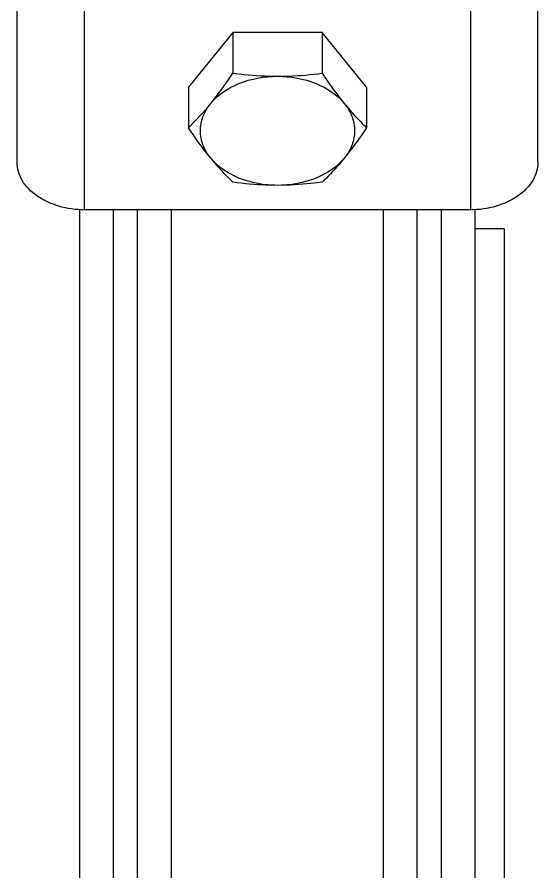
# Model space of a CAD drawing. Header units: inches. Extents: x -1293886 to -986005, y -15154 to 203628.
# Drawn here: x -1252010.8 to -1251749.4, y 86703.5 to 87132.8 of the extents above; entities that cross this region are included whole.
import ezdxf

# ---------------------------------------------------------------- set-up
doc = ezdxf.new("R2010")
doc.units = ezdxf.units.IN
doc.header["$LTSCALE"] = 100
doc.header["$MEASUREMENT"] = 0
doc.layers.add('W_DIM', color=4, linetype='Continuous')

# ---------------------------------------------------------------- blocks, each defined once
blk = doc.blocks.new('1111')
at = {"layer": 'W_DIM', "color": 7}
for p, q in [((-2291496.48, 1711560.65), (-2291496.48, 1711797.67)), ((-2291235.07, 1711560.65), (-2291235.07, 1711797.67)), ((-2291462.6, 1711536.69), (-2291462.6, 1711754.96)), ((-2291268.96, 1711742.69), (-2291268.96, 1711536.69)), ((-2291388.14, 1711625.69), (-2291410.5, 1711598.3)), ((-2291388.14, 1711625.69), (-2291388.14, 1711605.32)), ((-2291343.42, 1711625.69), (-2291388.14, 1711625.69)), ((-2291343.42, 1711625.69), (-2291343.42, 1711605.32)), ((-2291321.06, 1711598.3), (-2291343.42, 1711625.69)), ((-2291410.5, 1711598.3), (-2291410.5, 1711577.94)), ((-2291321.06, 1711598.3), (-2291321.06, 1711577.94)), ((-2291465.02, 1710432.21), (-2291465.02, 1711536.69)), ((-2291268.96, 1711536.69), (-2291462.6, 1711536.69)), ((-2291448.07, 1710431.71), (-2291448.07, 1711536.69)), ((-2291435.97, 1710431.71), (-2291435.97, 1711536.69)), ((-2291419.03, 1710431.71), (-2291419.03, 1711536.69)), ((-2291312.53, 1710431.71), (-2291312.53, 1711536.69)), ((-2291295.59, 1710431.71), (-2291295.59, 1711536.69)), ((-2291283.48, 1710431.71), (-2291283.48, 1711536.69)), ((-2291266.54, 1710432.21), (-2291266.54, 1711536.69)), ((-2291252.02, 1711527.24), (-2291266.54, 1711527.24)), ((-2291252.02, 1711527.24), (-2291252.02, 1710466.77))]:
    blk.add_line(p, q, dxfattribs=at)
for centre, start, end in [((-2291507.43, 1711678.35), 313.9914, 320.7735), ((-2291291.2, 1711650.97), 219.2265, 226.0086)]:
    blk.add_arc(centre, 139.57, start, end, dxfattribs=at)
for points, knots in [([(-2291399.32, 1711590.09), (-2291398.36, 1711591.26), (-2291394.45, 1711596.2), (-2291390.82, 1711601.35), (-2291388.14, 1711605.32)], [0, 0, 0, 0, 0.239452, 1, 1, 1, 1]), ([(-2291399.32, 1711590.09), (-2291395.66, 1711594.57), (-2291384.81, 1711601.64), (-2291372.35, 1711603.78), (-2291365.78, 1711603.78)], [0, 0, 0, 0, 0.468341, 1, 1, 1, 1]), ([(-2291388.14, 1711605.32), (-2291386.29, 1711605.09), (-2291378.87, 1711604.22), (-2291371.39, 1711603.78), (-2291365.78, 1711603.78)], [0, 0, 0, 0, 0.249182, 1, 1, 1, 1]), ([(-2291365.78, 1711603.78), (-2291363.9, 1711603.78), (-2291356.43, 1711603.92), (-2291348.97, 1711604.61), (-2291343.42, 1711605.32)], [0, 0, 0, 0, 0.250767, 1, 1, 1, 1]), ([(-2291365.78, 1711603.78), (-2291359.21, 1711603.78), (-2291346.75, 1711601.64), (-2291335.9, 1711594.57), (-2291332.24, 1711590.09)], [0, 0, 0, 0, 0.531659, 1, 1, 1, 1]), ([(-2291343.42, 1711605.32), (-2291342.51, 1711603.97), (-2291338.94, 1711598.77), (-2291335.19, 1711593.7), (-2291332.24, 1711590.09)], [0, 0, 0, 0, 0.259411, 1, 1, 1, 1]), ([(-2291399.32, 1711562.71), (-2291400.93, 1711564.68), (-2291403.55, 1711569.01), (-2291404.97, 1711576.4), (-2291403.55, 1711583.79), (-2291400.93, 1711588.11), (-2291399.32, 1711590.09)], [0, 0, 0, 0, 0.257487, 0.5, 0.742513, 1, 1, 1, 1]), ([(-2291332.24, 1711590.09), (-2291331.32, 1711588.96), (-2291327.78, 1711584.75), (-2291323.97, 1711580.76), (-2291321.06, 1711577.94)], [0, 0, 0, 0, 0.264209, 1, 1, 1, 1]), ([(-2291332.24, 1711590.09), (-2291330.63, 1711588.11), (-2291328.01, 1711583.79), (-2291326.59, 1711576.4), (-2291328.01, 1711569.01), (-2291330.63, 1711564.68), (-2291332.24, 1711562.71)], [0, 0, 0, 0, 0.257487, 0.5, 0.742513, 1, 1, 1, 1]), ([(-2291399.32, 1711562.71), (-2291400.27, 1711563.87), (-2291404.18, 1711568.81), (-2291407.82, 1711573.97), (-2291410.5, 1711577.94)], [0, 0, 0, 0, 0.239452, 1, 1, 1, 1]), ([(-2291321.06, 1711577.94), (-2291321.97, 1711576.58), (-2291325.54, 1711571.39), (-2291329.29, 1711566.32), (-2291332.24, 1711562.71)], [0, 0, 0, 0, 0.259411, 1, 1, 1, 1]), ([(-2291365.78, 1711549.01), (-2291372.35, 1711549.01), (-2291384.81, 1711551.15), (-2291395.66, 1711558.22), (-2291399.32, 1711562.71)], [0, 0, 0, 0, 0.531659, 1, 1, 1, 1]), ([(-2291332.24, 1711562.71), (-2291335.9, 1711558.22), (-2291346.75, 1711551.15), (-2291359.21, 1711549.01), (-2291365.78, 1711549.01)], [0, 0, 0, 0, 0.468341, 1, 1, 1, 1]), ([(-2291332.24, 1711562.71), (-2291333.16, 1711561.58), (-2291336.7, 1711557.36), (-2291340.51, 1711553.37), (-2291343.42, 1711550.55)], [0, 0, 0, 0, 0.264209, 1, 1, 1, 1]), ([(-2291462.6, 1711536.69), (-2291466.96, 1711536.69), (-2291475.43, 1711537.83), (-2291486.52, 1711542.85), (-2291494.42, 1711550.66), (-2291496.48, 1711557.48), (-2291496.48, 1711560.65)], [0, 0, 0, 0, 0.287977, 0.555343, 0.790527, 1, 1, 1, 1]), ([(-2291235.07, 1711560.65), (-2291235.07, 1711557.48), (-2291237.14, 1711550.66), (-2291245.03, 1711542.85), (-2291256.12, 1711537.83), (-2291264.6, 1711536.69), (-2291268.96, 1711536.69)], [0, 0, 0, 0, 0.209473, 0.444657, 0.712023, 1, 1, 1, 1]), ([(-2291365.78, 1711549.01), (-2291367.65, 1711549.01), (-2291375.13, 1711549.15), (-2291382.58, 1711549.84), (-2291388.14, 1711550.55)], [0, 0, 0, 0, 0.250767, 1, 1, 1, 1]), ([(-2291343.42, 1711550.55), (-2291345.27, 1711550.32), (-2291352.69, 1711549.45), (-2291360.17, 1711549.01), (-2291365.78, 1711549.01)], [0, 0, 0, 0, 0.249182, 1, 1, 1, 1])]:
    blk.add_open_spline(points, degree=3, knots=knots, dxfattribs=at)

msp = doc.modelspace()

# ---------------------------------------------------------------- block references
at = {"layer": 'W_DIM'}
msp.add_blockref('1111', (1039485.65, -1624500.72), dxfattribs=at)

doc.saveas('drawing.dxf')
